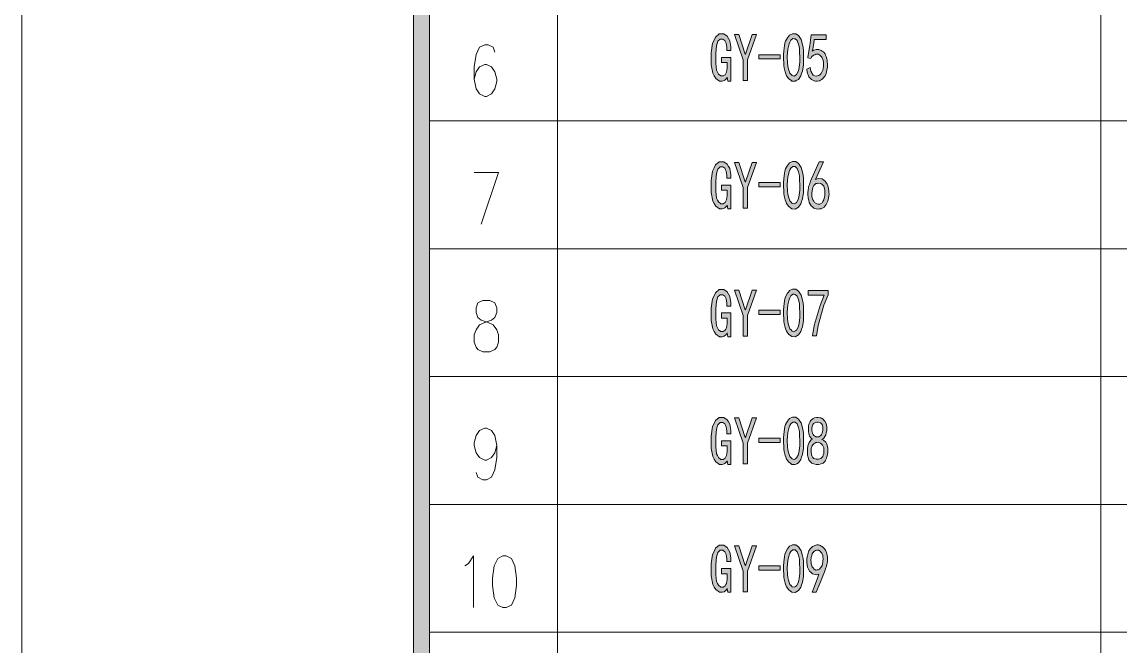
# Model space of a CAD drawing. Header units: millimetres. Extents: x 0 to 207, y 0 to 293.
# Drawn here: x 0 to 67.7, y 148.2 to 186.7 of the extents above; entities that cross this region are included whole.
import ezdxf

# ---------------------------------------------------------------- set-up
doc = ezdxf.new("R2010")
doc.units = ezdxf.units.MM

msp = doc.modelspace()

# ---------------------------------------------------------------- hatches: boundary and pattern name
h = msp.add_hatch(color=0)
h.dxf.hatch_style = 2
h.paths.add_polyline_path([(24.140583, 288.208861), (25.124833, 287.224611), (25.124833, 5.418667), (24.140583, 4.434417)])
h = msp.add_hatch(color=0)
h.dxf.hatch_style = 2
h.paths.add_polyline_path([(43.702111, 183.024639), (43.504556, 183.024639), (43.469278, 183.257472), (43.448111, 183.204556), (43.374028, 183.123417), (43.324639, 183.088139), (43.27525, 183.056389), (43.169417, 183.024639), (43.109444, 183.024639), (42.9895, 183.024639), (42.770778, 183.186917), (42.675528, 183.345667), (42.57675, 183.507944), (42.4815, 184.026528), (42.4815, 184.386361), (42.4815, 184.774417), (42.569694, 185.3565), (42.657889, 185.547), (42.742556, 185.7375), (42.982444, 185.928), (43.134139, 185.928), (43.268194, 185.928), (43.476333, 185.786889), (43.550417, 185.645778), (43.628028, 185.504667), (43.702111, 185.141306), (43.702111, 184.915528), (43.448111, 184.915528), (43.448111, 185.091917), (43.405778, 185.352972), (43.366972, 185.437639), (43.324639, 185.525833), (43.208222, 185.614028), (43.134139, 185.614028), (43.038889, 185.614028), (42.901306, 185.476444), (42.855444, 185.338861), (42.806056, 185.201278), (42.760194, 184.742667), (42.760194, 184.418111), (42.760194, 184.111194), (42.820167, 183.687861), (42.876611, 183.571444), (42.936583, 183.455028), (43.070639, 183.338611), (43.144722, 183.338611), (43.218806, 183.338611), (43.33875, 183.416222), (43.384611, 183.497361), (43.426944, 183.574972), (43.469278, 183.821917), (43.469278, 183.987722), (43.469278, 184.167639), (43.109444, 184.167639), (43.109444, 184.485139), (43.702111, 184.485139)])
h = msp.add_hatch(color=0)
h.dxf.hatch_style = 2
h.paths.add_polyline_path([(45.271972, 185.89625), (44.725167, 184.333444), (44.725167, 183.056389), (44.457056, 183.056389), (44.457056, 184.333444), (43.91025, 185.89625), (44.178361, 185.89625), (44.587583, 184.682694), (44.598167, 184.682694), (45.003861, 185.89625)])
h = msp.add_hatch(color=0)
h.paths.add_polyline_path([(46.944139, 184.658), (46.951194, 184.88025), (46.993528, 185.225972), (47.032333, 185.3565), (47.071139, 185.4835), (47.176972, 185.695167), (47.247528, 185.779833), (47.318083, 185.860972), (47.487417, 185.945639), (47.589722, 185.945639), (47.692028, 185.945639), (47.868417, 185.825694), (47.946028, 185.70575), (48.020111, 185.585806), (48.118889, 185.282417), (48.143583, 185.098972), (48.16475, 184.915528), (48.178861, 184.495722), (48.171806, 184.259361), (48.16475, 184.023), (48.104778, 183.638472), (48.055389, 183.486778), (48.006, 183.338611), (47.857833, 183.130472), (47.759056, 183.074028), (47.660278, 183.014056), (47.462722, 183.028167), (47.363944, 183.098722), (47.265167, 183.169278), (47.124056, 183.35625), (47.08525, 183.472667), (47.042917, 183.589083), (46.986472, 183.8325), (46.968833, 183.963028), (46.951194, 184.090028), (46.940611, 184.439278)])
h.paths.add_polyline_path([(47.191083, 184.756778), (47.173444, 184.531), (47.184028, 184.121778), (47.21225, 183.945389), (47.240472, 183.765472), (47.33925, 183.511472), (47.406278, 183.437389), (47.469778, 183.363306), (47.607361, 183.335083), (47.677917, 183.380944), (47.748472, 183.426806), (47.850778, 183.61025), (47.882528, 183.744306), (47.914278, 183.881889), (47.946028, 184.18175), (47.946028, 184.344028), (47.946028, 184.506306), (47.935444, 184.799111), (47.928389, 184.933167), (47.917806, 185.067222), (47.864889, 185.307111), (47.822556, 185.412944), (47.780222, 185.522306), (47.663806, 185.635194), (47.589722, 185.638722), (47.519167, 185.64225), (47.388639, 185.539944), (47.335722, 185.430583), (47.279278, 185.32475), (47.208722, 184.986083)])
h = msp.add_hatch(color=0)
h.dxf.hatch_style = 2
h.paths.add_polyline_path([(48.584556, 183.853667), (48.623361, 183.627889), (48.764472, 183.380944), (48.86325, 183.35625), (48.962028, 183.331556), (49.120778, 183.359778), (49.184278, 183.412694), (49.24425, 183.469139), (49.332444, 183.61025), (49.357139, 183.694917), (49.381833, 183.783111), (49.406528, 183.977139), (49.403, 184.0865), (49.399472, 184.192333), (49.360667, 184.375778), (49.321861, 184.449861), (49.283056, 184.527472), (49.187806, 184.62625), (49.131361, 184.650944), (49.071389, 184.675639), (48.940861, 184.675639), (48.870306, 184.650944), (48.796222, 184.62625), (48.676278, 184.509833), (48.630417, 184.418111), (48.432861, 184.449861), (48.443444, 184.502778), (48.556333, 185.215389), (48.655111, 185.878611), (49.572333, 185.878611), (49.572333, 185.57875), (48.827972, 185.57875), (48.79975, 185.3565), (48.739778, 185.000194), (48.711556, 184.866139), (48.79975, 184.926111), (48.962028, 184.979028), (49.036111, 184.9755), (49.113722, 184.968444), (49.258361, 184.919056), (49.328917, 184.873194), (49.399472, 184.827333), (49.49825, 184.703861), (49.53, 184.62625), (49.565278, 184.545111), (49.611139, 184.389889), (49.62525, 184.30875), (49.639361, 184.231139), (49.649944, 184.061806), (49.646417, 183.970083), (49.646417, 183.878361), (49.618194, 183.691389), (49.597028, 183.596139), (49.572333, 183.500889), (49.501778, 183.342139), (49.455917, 183.282167), (49.410056, 183.218667), (49.297167, 183.119889), (49.230139, 183.081083), (49.163111, 183.045806), (49.007889, 183.014056), (48.919694, 183.024639), (48.835028, 183.031694), (48.669222, 183.123417), (48.591611, 183.204556), (48.510472, 183.289222), (48.404639, 183.571444), (48.376417, 183.769)])
h = msp.add_hatch(color=0)
h.dxf.hatch_style = 2
h.paths.add_polyline_path([(46.736, 184.386361), (45.409556, 184.386361), (45.409556, 184.650944), (46.736, 184.650944)])
h = msp.add_hatch(color=0)
h.dxf.hatch_style = 2
h.paths.add_polyline_path([(43.702111, 175.140056), (43.504556, 175.140056), (43.469278, 175.372889), (43.448111, 175.3235), (43.374028, 175.238833), (43.324639, 175.207083), (43.27525, 175.175333), (43.169417, 175.140056), (43.109444, 175.140056), (42.9895, 175.140056), (42.770778, 175.302333), (42.675528, 175.464611), (42.57675, 175.626889), (42.4815, 176.145472), (42.4815, 176.501778), (42.4815, 176.893361), (42.569694, 177.471917), (42.657889, 177.665944), (42.742556, 177.856444), (42.982444, 178.046944), (43.134139, 178.046944), (43.268194, 178.046944), (43.476333, 177.905833), (43.550417, 177.764722), (43.628028, 177.623611), (43.702111, 177.256722), (43.702111, 177.034472), (43.448111, 177.034472), (43.448111, 177.207333), (43.405778, 177.468389), (43.366972, 177.556583), (43.324639, 177.644778), (43.208222, 177.729444), (43.134139, 177.729444), (43.038889, 177.729444), (42.901306, 177.595389), (42.855444, 177.457806), (42.806056, 177.320222), (42.760194, 176.858083), (42.760194, 176.537056), (42.760194, 176.226611), (42.820167, 175.803278), (42.876611, 175.686861), (42.936583, 175.573972), (43.070639, 175.457556), (43.144722, 175.457556), (43.218806, 175.457556), (43.33875, 175.535167), (43.384611, 175.612778), (43.426944, 175.693917), (43.469278, 175.937333), (43.469278, 176.103139), (43.469278, 176.286583), (43.109444, 176.286583), (43.109444, 176.600556), (43.702111, 176.600556)])
h = msp.add_hatch(color=0)
h.dxf.hatch_style = 2
h.paths.add_polyline_path([(45.271972, 178.011667), (44.725167, 176.452389), (44.725167, 175.175333), (44.457056, 175.175333), (44.457056, 176.452389), (43.91025, 178.011667), (44.178361, 178.011667), (44.587583, 176.801639), (44.598167, 176.801639), (45.003861, 178.011667)])
h = msp.add_hatch(color=0)
h.paths.add_polyline_path([(46.944139, 176.776944), (46.951194, 176.995667), (46.993528, 177.344917), (47.032333, 177.471917), (47.071139, 177.602444), (47.176972, 177.814111), (47.247528, 177.89525), (47.318083, 177.979917), (47.487417, 178.064583), (47.589722, 178.064583), (47.692028, 178.064583), (47.868417, 177.941111), (47.946028, 177.821167), (48.020111, 177.701222), (48.118889, 177.397833), (48.143583, 177.217917), (48.16475, 177.034472), (48.178861, 176.614667), (48.171806, 176.378306), (48.16475, 176.141944), (48.104778, 175.753889), (48.055389, 175.605722), (48.006, 175.457556), (47.857833, 175.249417), (47.759056, 175.189444), (47.660278, 175.133), (47.462722, 175.143583), (47.363944, 175.214139), (47.265167, 175.284694), (47.124056, 175.471667), (47.08525, 175.588083), (47.042917, 175.7045), (46.986472, 175.951444), (46.968833, 176.078444), (46.951194, 176.208972), (46.940611, 176.554694)])
h.paths.add_polyline_path([(47.191083, 176.875722), (47.173444, 176.646417), (47.184028, 176.240722), (47.21225, 176.060806), (47.240472, 175.884417), (47.33925, 175.630417), (47.406278, 175.556333), (47.469778, 175.48225), (47.607361, 175.4505), (47.677917, 175.496361), (47.748472, 175.542222), (47.850778, 175.725667), (47.882528, 175.86325), (47.914278, 176.000833), (47.946028, 176.297167), (47.946028, 176.459444), (47.946028, 176.621722), (47.935444, 176.918056), (47.928389, 177.048583), (47.917806, 177.182639), (47.864889, 177.422528), (47.822556, 177.531889), (47.780222, 177.64125), (47.663806, 177.750611), (47.589722, 177.754139), (47.519167, 177.761194), (47.388639, 177.655361), (47.335722, 177.549528), (47.279278, 177.440167), (47.208722, 177.105028)])
h = msp.add_hatch(color=0)
h.paths.add_polyline_path([(48.443444, 176.163111), (48.4505, 176.283056), (48.48225, 176.484139), (48.510472, 176.568806), (48.535167, 176.649944), (48.612778, 176.858083), (48.665694, 176.985083), (49.141944, 178.046944), (49.410056, 178.046944), (48.919694, 176.949806), (49.078444, 177.009778), (49.328917, 176.992139), (49.420639, 176.918056), (49.515889, 176.843972), (49.639361, 176.671111), (49.671111, 176.575861), (49.702861, 176.480611), (49.738139, 176.272472), (49.741667, 176.163111), (49.745194, 176.050222), (49.7205, 175.8315), (49.695806, 175.722139), (49.667583, 175.612778), (49.575861, 175.41875), (49.508833, 175.330556), (49.441806, 175.245889), (49.254833, 175.150639), (49.134889, 175.140056), (49.018472, 175.133), (48.813861, 175.192972), (48.729194, 175.263528), (48.644528, 175.334083), (48.528111, 175.535167), (48.496361, 175.662167), (48.464611, 175.792694), (48.439917, 176.043167)])
h.paths.add_polyline_path([(48.806806, 175.612778), (48.856194, 175.535167), (48.997306, 175.446972), (49.0855, 175.439917), (49.170167, 175.432861), (49.314806, 175.514), (49.374778, 175.605722), (49.431222, 175.697444), (49.491194, 175.962028), (49.491194, 176.138417), (49.491194, 176.311278), (49.417111, 176.551167), (49.346556, 176.618194), (49.272472, 176.685222), (49.110194, 176.734611), (49.018472, 176.716972), (48.930278, 176.702861), (48.79975, 176.575861), (48.757417, 176.470028), (48.718611, 176.360667), (48.683333, 176.131361), (48.690389, 176.011417), (48.693917, 175.891472), (48.753889, 175.693917)])
h = msp.add_hatch(color=0)
h.dxf.hatch_style = 2
h.paths.add_polyline_path([(46.736, 176.501778), (45.409556, 176.501778), (45.409556, 176.766361), (46.736, 176.766361)])
h = msp.add_hatch(color=0)
h.dxf.hatch_style = 2
h.paths.add_polyline_path([(43.702111, 167.259), (43.504556, 167.259), (43.469278, 167.491833), (43.448111, 167.442444), (43.374028, 167.357778), (43.324639, 167.326028), (43.27525, 167.29075), (43.169417, 167.259), (43.109444, 167.259), (42.9895, 167.259), (42.770778, 167.421278), (42.675528, 167.583556), (42.57675, 167.742306), (42.4815, 168.260889), (42.4815, 168.620722), (42.4815, 169.008778), (42.569694, 169.590861), (42.657889, 169.781361), (42.742556, 169.971861), (42.982444, 170.162361), (43.134139, 170.162361), (43.268194, 170.162361), (43.476333, 170.02125), (43.550417, 169.880139), (43.628028, 169.739028), (43.702111, 169.375667), (43.702111, 169.149889), (43.448111, 169.149889), (43.448111, 169.326278), (43.405778, 169.587333), (43.366972, 169.675528), (43.324639, 169.760194), (43.208222, 169.848389), (43.134139, 169.848389), (43.038889, 169.848389), (42.901306, 169.710806), (42.855444, 169.573222), (42.806056, 169.435639), (42.760194, 168.977028), (42.760194, 168.652472), (42.760194, 168.345556), (42.820167, 167.922222), (42.876611, 167.805806), (42.936583, 167.689389), (43.070639, 167.572972), (43.144722, 167.572972), (43.218806, 167.572972), (43.33875, 167.654111), (43.384611, 167.731722), (43.426944, 167.809333), (43.469278, 168.056278), (43.469278, 168.222083), (43.469278, 168.402), (43.109444, 168.402), (43.109444, 168.7195), (43.702111, 168.7195)])
h = msp.add_hatch(color=0)
h.dxf.hatch_style = 2
h.paths.add_polyline_path([(45.271972, 170.130611), (44.725167, 168.571333), (44.725167, 167.29075), (44.457056, 167.29075), (44.457056, 168.571333), (43.91025, 170.130611), (44.178361, 170.130611), (44.587583, 168.917056), (44.598167, 168.917056), (45.003861, 170.130611)])
h = msp.add_hatch(color=0)
h.paths.add_polyline_path([(46.944139, 168.892361), (46.951194, 169.114611), (46.993528, 169.463861), (47.032333, 169.590861), (47.071139, 169.721389), (47.176972, 169.933056), (47.247528, 170.014194), (47.318083, 170.098861), (47.487417, 170.18), (47.589722, 170.18), (47.692028, 170.18), (47.868417, 170.060056), (47.946028, 169.940111), (48.020111, 169.820167), (48.118889, 169.516778), (48.143583, 169.333333), (48.16475, 169.149889), (48.178861, 168.730083), (48.171806, 168.493722), (48.16475, 168.257361), (48.104778, 167.872833), (48.055389, 167.724667), (48.006, 167.572972), (47.857833, 167.364833), (47.759056, 167.308389), (47.660278, 167.248417), (47.462722, 167.262528), (47.363944, 167.333083), (47.265167, 167.403639), (47.124056, 167.590611), (47.08525, 167.707028), (47.042917, 167.823444), (46.986472, 168.066861), (46.968833, 168.197389), (46.951194, 168.324389), (46.940611, 168.673639)])
h.paths.add_polyline_path([(47.191083, 168.994667), (47.173444, 168.765361), (47.184028, 168.359667), (47.21225, 168.17975), (47.240472, 167.999833), (47.33925, 167.749361), (47.406278, 167.67175), (47.469778, 167.597667), (47.607361, 167.569444), (47.677917, 167.615306), (47.748472, 167.661167), (47.850778, 167.844611), (47.882528, 167.978667), (47.914278, 168.11625), (47.946028, 168.416111), (47.946028, 168.578389), (47.946028, 168.740667), (47.935444, 169.033472), (47.928389, 169.167528), (47.917806, 169.301583), (47.864889, 169.541472), (47.822556, 169.647306), (47.780222, 169.756667), (47.663806, 169.869556), (47.589722, 169.873083), (47.519167, 169.876611), (47.388639, 169.774306), (47.335722, 169.664944), (47.279278, 169.559111), (47.208722, 169.220444)])
h = msp.add_hatch(color=0)
h.dxf.hatch_style = 2
h.paths.add_polyline_path([(48.722139, 167.308389), (48.827972, 167.939861), (49.194861, 169.192222), (49.455917, 169.816639), (48.457556, 169.816639), (48.457556, 170.112972), (49.699333, 170.112972), (49.699333, 169.83075), (49.427694, 169.199278), (49.067861, 167.939861), (48.979667, 167.308389)])
h = msp.add_hatch(color=0)
h.dxf.hatch_style = 2
h.paths.add_polyline_path([(46.736, 168.620722), (45.409556, 168.620722), (45.409556, 168.885306), (46.736, 168.885306)])
h = msp.add_hatch(color=0)
h.dxf.hatch_style = 2
h.paths.add_polyline_path([(43.702111, 159.374417), (43.504556, 159.374417), (43.469278, 159.60725), (43.448111, 159.557861), (43.374028, 159.476722), (43.324639, 159.441444), (43.27525, 159.409694), (43.169417, 159.374417), (43.109444, 159.374417), (42.9895, 159.374417), (42.770778, 159.536694), (42.675528, 159.698972), (42.57675, 159.86125), (42.4815, 160.379833), (42.4815, 160.736139), (42.4815, 161.127722), (42.569694, 161.709806), (42.657889, 161.900306), (42.742556, 162.090806), (42.982444, 162.281306), (43.134139, 162.281306), (43.268194, 162.281306), (43.476333, 162.140194), (43.550417, 161.999083), (43.628028, 161.857972), (43.702111, 161.491083), (43.702111, 161.268833), (43.448111, 161.268833), (43.448111, 161.441694), (43.405778, 161.70275), (43.366972, 161.790944), (43.324639, 161.879139), (43.208222, 161.967333), (43.134139, 161.967333), (43.038889, 161.967333), (42.901306, 161.82975), (42.855444, 161.692167), (42.806056, 161.554583), (42.760194, 161.092444), (42.760194, 160.771417), (42.760194, 160.4645), (42.820167, 160.041167), (42.876611, 159.92475), (42.936583, 159.808333), (43.070639, 159.691917), (43.144722, 159.691917), (43.218806, 159.691917), (43.33875, 159.769528), (43.384611, 159.847139), (43.426944, 159.928278), (43.469278, 160.171694), (43.469278, 160.3375), (43.469278, 160.520944), (43.109444, 160.520944), (43.109444, 160.834917), (43.702111, 160.834917)])
h = msp.add_hatch(color=0)
h.dxf.hatch_style = 2
h.paths.add_polyline_path([(45.271972, 162.249556), (44.725167, 160.68675), (44.725167, 159.409694), (44.457056, 159.409694), (44.457056, 160.68675), (43.91025, 162.249556), (44.178361, 162.249556), (44.587583, 161.036), (44.598167, 161.036), (45.003861, 162.249556)])
h = msp.add_hatch(color=0)
h.paths.add_polyline_path([(46.944139, 161.011306), (46.951194, 161.230028), (46.993528, 161.579278), (47.032333, 161.709806), (47.071139, 161.836806), (47.176972, 162.048472), (47.247528, 162.133139), (47.318083, 162.214278), (47.487417, 162.298944), (47.589722, 162.298944), (47.692028, 162.298944), (47.868417, 162.179), (47.946028, 162.055528), (48.020111, 161.935583), (48.118889, 161.632194), (48.143583, 161.452278), (48.16475, 161.268833), (48.178861, 160.849028), (48.171806, 160.612667), (48.16475, 160.376306), (48.104778, 159.98825), (48.055389, 159.840083), (48.006, 159.691917), (47.857833, 159.483778), (47.759056, 159.423806), (47.660278, 159.367361), (47.462722, 159.377944), (47.363944, 159.4485), (47.265167, 159.519056), (47.124056, 159.706028), (47.08525, 159.822444), (47.042917, 159.938861), (46.986472, 160.185806), (46.968833, 160.312806), (46.951194, 160.443333), (46.940611, 160.792583)])
h.paths.add_polyline_path([(47.191083, 161.110083), (47.173444, 160.880778), (47.184028, 160.475083), (47.21225, 160.298694), (47.240472, 160.118778), (47.33925, 159.864778), (47.406278, 159.790694), (47.469778, 159.716611), (47.607361, 159.688389), (47.677917, 159.730722), (47.748472, 159.776583), (47.850778, 159.960028), (47.882528, 160.097611), (47.914278, 160.235194), (47.946028, 160.535056), (47.946028, 160.693806), (47.946028, 160.856083), (47.935444, 161.152417), (47.928389, 161.286472), (47.917806, 161.417), (47.864889, 161.656889), (47.822556, 161.76625), (47.780222, 161.875611), (47.663806, 161.984972), (47.589722, 161.992028), (47.519167, 161.995556), (47.388639, 161.889722), (47.335722, 161.783889), (47.279278, 161.674528), (47.208722, 161.339389)])
h = msp.add_hatch(color=0)
h.paths.add_polyline_path([(48.411694, 160.238722), (48.411694, 160.3375), (48.443444, 160.535056), (48.478722, 160.630306), (48.514, 160.725556), (48.630417, 160.87725), (48.711556, 160.937222), (48.641, 160.993667), (48.549278, 161.124194), (48.524583, 161.19475), (48.503417, 161.265306), (48.475194, 161.427583), (48.475194, 161.515778), (48.471667, 161.6075), (48.489306, 161.76625), (48.510472, 161.833278), (48.528111, 161.900306), (48.591611, 162.023778), (48.630417, 162.080222), (48.67275, 162.140194), (48.760944, 162.217806), (48.810333, 162.238972), (48.859722, 162.260139), (48.969083, 162.281306), (49.025528, 162.281306), (49.0855, 162.281306), (49.187806, 162.263667), (49.233667, 162.249556), (49.283056, 162.231917), (49.381833, 162.161361), (49.431222, 162.108444), (49.484139, 162.052), (49.56175, 161.900306), (49.582917, 161.798), (49.607611, 161.699222), (49.604083, 161.466389), (49.579389, 161.335861), (49.551167, 161.201806), (49.417111, 160.993667), (49.304222, 160.919583), (49.403, 160.87725), (49.544111, 160.75025), (49.582917, 160.662056), (49.62525, 160.573861), (49.664056, 160.362194), (49.664056, 160.238722), (49.664056, 160.11525), (49.639361, 159.914167), (49.614667, 159.840083), (49.586444, 159.766), (49.53, 159.642528), (49.49825, 159.589611), (49.4665, 159.540222), (49.378306, 159.462611), (49.321861, 159.434389), (49.265417, 159.406167), (49.127833, 159.374417), (49.043167, 159.374417), (48.9585, 159.374417), (48.813861, 159.406167), (48.753889, 159.434389), (48.690389, 159.462611), (48.591611, 159.550806), (48.549278, 159.60725), (48.510472, 159.667222), (48.454028, 159.801278), (48.439917, 159.882417), (48.425806, 159.960028), (48.411694, 160.139944)])
h.paths.add_polyline_path([(48.648056, 160.256361), (48.644528, 160.157583), (48.669222, 159.981194), (48.693917, 159.907111), (48.722139, 159.833028), (48.817389, 159.737778), (48.887944, 159.716611), (48.954972, 159.695444), (49.103139, 159.698972), (49.177222, 159.723667), (49.251306, 159.748361), (49.357139, 159.864778), (49.385361, 159.9565), (49.417111, 160.048222), (49.43475, 160.231667), (49.427694, 160.323389), (49.417111, 160.411583), (49.346556, 160.566806), (49.283056, 160.630306), (49.216028, 160.690278), (49.078444, 160.746722), (49.004361, 160.736139), (48.92675, 160.729083), (48.803278, 160.655), (48.753889, 160.587972), (48.7045, 160.520944), (48.651583, 160.355139)])
h.paths.add_polyline_path([(48.690389, 161.551056), (48.690389, 161.466389), (48.729194, 161.311167), (48.771528, 161.233556), (48.810333, 161.159472), (48.937333, 161.085389), (49.025528, 161.085389), (49.113722, 161.085389), (49.24425, 161.159472), (49.286583, 161.233556), (49.332444, 161.311167), (49.37125, 161.487556), (49.367722, 161.593389), (49.367722, 161.695694), (49.314806, 161.850917), (49.265417, 161.900306), (49.216028, 161.949694), (49.081972, 161.992028), (48.997306, 161.981444), (48.912639, 161.974389), (48.792694, 161.903833), (48.757417, 161.840333), (48.722139, 161.780361), (48.690389, 161.632194)])
h = msp.add_hatch(color=0)
h.dxf.hatch_style = 2
h.paths.add_polyline_path([(46.736, 160.736139), (45.409556, 160.736139), (45.409556, 161.00425), (46.736, 161.00425)])
h = msp.add_hatch(color=0)
h.dxf.hatch_style = 2
h.paths.add_polyline_path([(43.702111, 151.493361), (43.504556, 151.493361), (43.469278, 151.726194), (43.448111, 151.676806), (43.374028, 151.592139), (43.324639, 151.560389), (43.27525, 151.525111), (43.169417, 151.493361), (43.109444, 151.493361), (42.9895, 151.493361), (42.770778, 151.655639), (42.675528, 151.817917), (42.57675, 151.980194), (42.4815, 152.498778), (42.4815, 152.855083), (42.4815, 153.243139), (42.569694, 153.825222), (42.657889, 154.015722), (42.742556, 154.206222), (42.982444, 154.40025), (43.134139, 154.40025), (43.268194, 154.40025), (43.476333, 154.259139), (43.550417, 154.118028), (43.628028, 153.973389), (43.702111, 153.610028), (43.702111, 153.38425), (43.448111, 153.38425), (43.448111, 153.560639), (43.405778, 153.821694), (43.366972, 153.909889), (43.324639, 153.994556), (43.208222, 154.08275), (43.134139, 154.08275), (43.038889, 154.08275), (42.901306, 153.945167), (42.855444, 153.807583), (42.806056, 153.673528), (42.760194, 153.211389), (42.760194, 152.886833), (42.760194, 152.579917), (42.820167, 152.156583), (42.876611, 152.040167), (42.936583, 151.92375), (43.070639, 151.807333), (43.144722, 151.807333), (43.218806, 151.807333), (43.33875, 151.888472), (43.384611, 151.966083), (43.426944, 152.043694), (43.469278, 152.290639), (43.469278, 152.456444), (43.469278, 152.639889), (43.109444, 152.639889), (43.109444, 152.953861), (43.702111, 152.953861)])
h = msp.add_hatch(color=0)
h.dxf.hatch_style = 2
h.paths.add_polyline_path([(45.271972, 154.364972), (44.725167, 152.805694), (44.725167, 151.525111), (44.457056, 151.525111), (44.457056, 152.805694), (43.91025, 154.364972), (44.178361, 154.364972), (44.587583, 153.154944), (44.598167, 153.154944), (45.003861, 154.364972)])
h = msp.add_hatch(color=0)
h.paths.add_polyline_path([(46.944139, 153.126722), (46.951194, 153.348972), (46.993528, 153.698222), (47.032333, 153.825222), (47.071139, 153.95575), (47.176972, 154.167417), (47.247528, 154.248556), (47.318083, 154.333222), (47.487417, 154.414361), (47.589722, 154.414361), (47.692028, 154.414361), (47.868417, 154.294417), (47.946028, 154.174472), (48.020111, 154.054528), (48.118889, 153.751139), (48.143583, 153.567694), (48.16475, 153.38425), (48.178861, 152.967972), (48.171806, 152.728083), (48.16475, 152.491722), (48.104778, 152.107194), (48.055389, 151.959028), (48.006, 151.807333), (47.857833, 151.599194), (47.759056, 151.54275), (47.660278, 151.482778), (47.462722, 151.496889), (47.363944, 151.567444), (47.265167, 151.638), (47.124056, 151.824972), (47.08525, 151.941389), (47.042917, 152.057806), (46.986472, 152.301222), (46.968833, 152.43175), (46.951194, 152.55875), (46.940611, 152.908)])
h.paths.add_polyline_path([(47.191083, 153.229028), (47.173444, 152.999722), (47.184028, 152.594028), (47.21225, 152.414111), (47.240472, 152.234194), (47.33925, 151.983722), (47.406278, 151.909639), (47.469778, 151.832028), (47.607361, 151.803806), (47.677917, 151.849667), (47.748472, 151.895528), (47.850778, 152.078972), (47.882528, 152.216556), (47.914278, 152.350611), (47.946028, 152.650472), (47.946028, 152.81275), (47.946028, 152.975028), (47.935444, 153.267833), (47.928389, 153.401889), (47.917806, 153.535944), (47.864889, 153.775833), (47.822556, 153.885194), (47.780222, 153.991028), (47.663806, 154.103917), (47.589722, 154.107444), (47.519167, 154.110972), (47.388639, 154.008667), (47.335722, 153.899306), (47.279278, 153.793472), (47.208722, 153.454806)])
h = msp.add_hatch(color=0)
h.paths.add_polyline_path([(48.700972, 151.493361), (48.827972, 151.800278), (49.036111, 152.357667), (49.11725, 152.604611), (48.972611, 152.572861), (48.732722, 152.625778), (48.637472, 152.713972), (48.542222, 152.802167), (48.425806, 153.038528), (48.404639, 153.186694), (48.383472, 153.334861), (48.387, 153.6065), (48.411694, 153.726444), (48.432861, 153.846389), (48.506944, 154.047472), (48.556333, 154.125083), (48.605722, 154.202694), (48.722139, 154.315583), (48.792694, 154.347333), (48.86325, 154.382611), (48.986722, 154.414361), (49.043167, 154.414361), (49.099611, 154.414361), (49.2125, 154.382611), (49.268944, 154.347333), (49.328917, 154.315583), (49.431222, 154.216806), (49.480611, 154.149778), (49.526472, 154.08275), (49.589972, 153.945167), (49.607611, 153.874611), (49.62525, 153.804056), (49.642889, 153.620611), (49.642889, 153.51125), (49.642889, 153.398361), (49.582917, 153.112611), (49.526472, 152.936222), (49.4665, 152.763361), (49.184278, 152.040167), (48.954972, 151.493361)])
h.paths.add_polyline_path([(48.637472, 153.3525), (48.644528, 153.243139), (48.708028, 153.06675), (48.764472, 152.996194), (48.820917, 152.925639), (48.937333, 152.862139), (49.004361, 152.872722), (49.067861, 152.879778), (49.166639, 152.929167), (49.205444, 152.9715), (49.24425, 153.013833), (49.314806, 153.154944), (49.350083, 153.253722), (49.374778, 153.377194), (49.385361, 153.588861), (49.374778, 153.677056), (49.364194, 153.761722), (49.300694, 153.909889), (49.251306, 153.966333), (49.201917, 154.026306), (49.096083, 154.08275), (49.036111, 154.08275), (49.004361, 154.089806), (48.912639, 154.065111), (48.856194, 154.033361), (48.803278, 154.001611), (48.715083, 153.867556), (48.683333, 153.768778), (48.651583, 153.666472), (48.626889, 153.461861)])
h = msp.add_hatch(color=0)
h.dxf.hatch_style = 2
h.paths.add_polyline_path([(46.736, 152.855083), (45.409556, 152.855083), (45.409556, 153.119667), (46.736, 153.119667)])

# ---------------------------------------------------------------- linework, layer by layer
at = {"color": 0, "lineweight": 0}
for points in [[(0, 0), (206.918278, 0), (206.918278, 292.643278), (0, 292.643278)], [(24.140583, 288.208861), (25.124833, 287.224611), (25.124833, 5.418667), (24.140583, 4.434417)], [(43.702111, 183.024639), (43.504556, 183.024639), (43.469278, 183.257472), (43.448111, 183.204556), (43.374028, 183.123417), (43.324639, 183.088139), (43.27525, 183.056389), (43.169417, 183.024639), (43.109444, 183.024639), (42.9895, 183.024639), (42.770778, 183.186917), (42.675528, 183.345667), (42.57675, 183.507944), (42.4815, 184.026528), (42.4815, 184.386361), (42.4815, 184.774417), (42.569694, 185.3565), (42.657889, 185.547), (42.742556, 185.7375), (42.982444, 185.928), (43.134139, 185.928), (43.268194, 185.928), (43.476333, 185.786889), (43.550417, 185.645778), (43.628028, 185.504667), (43.702111, 185.141306), (43.702111, 184.915528), (43.448111, 184.915528), (43.448111, 185.091917), (43.405778, 185.352972), (43.366972, 185.437639), (43.324639, 185.525833), (43.208222, 185.614028), (43.134139, 185.614028), (43.038889, 185.614028), (42.901306, 185.476444), (42.855444, 185.338861), (42.806056, 185.201278), (42.760194, 184.742667), (42.760194, 184.418111), (42.760194, 184.111194), (42.820167, 183.687861), (42.876611, 183.571444), (42.936583, 183.455028), (43.070639, 183.338611), (43.144722, 183.338611), (43.218806, 183.338611), (43.33875, 183.416222), (43.384611, 183.497361), (43.426944, 183.574972), (43.469278, 183.821917), (43.469278, 183.987722), (43.469278, 184.167639), (43.109444, 184.167639), (43.109444, 184.485139), (43.702111, 184.485139)], [(45.271972, 185.89625), (44.725167, 184.333444), (44.725167, 183.056389), (44.457056, 183.056389), (44.457056, 184.333444), (43.91025, 185.89625), (44.178361, 185.89625), (44.587583, 184.682694), (44.598167, 184.682694), (45.003861, 185.89625)], [(46.944139, 184.658), (46.951194, 184.88025), (46.993528, 185.225972), (47.032333, 185.3565), (47.071139, 185.4835), (47.176972, 185.695167), (47.247528, 185.779833), (47.318083, 185.860972), (47.487417, 185.945639), (47.589722, 185.945639), (47.692028, 185.945639), (47.868417, 185.825694), (47.946028, 185.70575), (48.020111, 185.585806), (48.118889, 185.282417), (48.143583, 185.098972), (48.16475, 184.915528), (48.178861, 184.495722), (48.171806, 184.259361), (48.16475, 184.023), (48.104778, 183.638472), (48.055389, 183.486778), (48.006, 183.338611), (47.857833, 183.130472), (47.759056, 183.074028), (47.660278, 183.014056), (47.462722, 183.028167), (47.363944, 183.098722), (47.265167, 183.169278), (47.124056, 183.35625), (47.08525, 183.472667), (47.042917, 183.589083), (46.986472, 183.8325), (46.968833, 183.963028), (46.951194, 184.090028), (46.940611, 184.439278)], [(47.191083, 184.756778), (47.173444, 184.531), (47.184028, 184.121778), (47.21225, 183.945389), (47.240472, 183.765472), (47.33925, 183.511472), (47.406278, 183.437389), (47.469778, 183.363306), (47.607361, 183.335083), (47.677917, 183.380944), (47.748472, 183.426806), (47.850778, 183.61025), (47.882528, 183.744306), (47.914278, 183.881889), (47.946028, 184.18175), (47.946028, 184.344028), (47.946028, 184.506306), (47.935444, 184.799111), (47.928389, 184.933167), (47.917806, 185.067222), (47.864889, 185.307111), (47.822556, 185.412944), (47.780222, 185.522306), (47.663806, 185.635194), (47.589722, 185.638722), (47.519167, 185.64225), (47.388639, 185.539944), (47.335722, 185.430583), (47.279278, 185.32475), (47.208722, 184.986083)], [(48.584556, 183.853667), (48.623361, 183.627889), (48.764472, 183.380944), (48.86325, 183.35625), (48.962028, 183.331556), (49.120778, 183.359778), (49.184278, 183.412694), (49.24425, 183.469139), (49.332444, 183.61025), (49.357139, 183.694917), (49.381833, 183.783111), (49.406528, 183.977139), (49.403, 184.0865), (49.399472, 184.192333), (49.360667, 184.375778), (49.321861, 184.449861), (49.283056, 184.527472), (49.187806, 184.62625), (49.131361, 184.650944), (49.071389, 184.675639), (48.940861, 184.675639), (48.870306, 184.650944), (48.796222, 184.62625), (48.676278, 184.509833), (48.630417, 184.418111), (48.432861, 184.449861), (48.443444, 184.502778), (48.556333, 185.215389), (48.655111, 185.878611), (49.572333, 185.878611), (49.572333, 185.57875), (48.827972, 185.57875), (48.79975, 185.3565), (48.739778, 185.000194), (48.711556, 184.866139), (48.79975, 184.926111), (48.962028, 184.979028), (49.036111, 184.9755), (49.113722, 184.968444), (49.258361, 184.919056), (49.328917, 184.873194), (49.399472, 184.827333), (49.49825, 184.703861), (49.53, 184.62625), (49.565278, 184.545111), (49.611139, 184.389889), (49.62525, 184.30875), (49.639361, 184.231139), (49.649944, 184.061806), (49.646417, 183.970083), (49.646417, 183.878361), (49.618194, 183.691389), (49.597028, 183.596139), (49.572333, 183.500889), (49.501778, 183.342139), (49.455917, 183.282167), (49.410056, 183.218667), (49.297167, 183.119889), (49.230139, 183.081083), (49.163111, 183.045806), (49.007889, 183.014056), (48.919694, 183.024639), (48.835028, 183.031694), (48.669222, 183.123417), (48.591611, 183.204556), (48.510472, 183.289222), (48.404639, 183.571444), (48.376417, 183.769)], [(46.736, 184.386361), (45.409556, 184.386361), (45.409556, 184.650944), (46.736, 184.650944)], [(43.702111, 175.140056), (43.504556, 175.140056), (43.469278, 175.372889), (43.448111, 175.3235), (43.374028, 175.238833), (43.324639, 175.207083), (43.27525, 175.175333), (43.169417, 175.140056), (43.109444, 175.140056), (42.9895, 175.140056), (42.770778, 175.302333), (42.675528, 175.464611), (42.57675, 175.626889), (42.4815, 176.145472), (42.4815, 176.501778), (42.4815, 176.893361), (42.569694, 177.471917), (42.657889, 177.665944), (42.742556, 177.856444), (42.982444, 178.046944), (43.134139, 178.046944), (43.268194, 178.046944), (43.476333, 177.905833), (43.550417, 177.764722), (43.628028, 177.623611), (43.702111, 177.256722), (43.702111, 177.034472), (43.448111, 177.034472), (43.448111, 177.207333), (43.405778, 177.468389), (43.366972, 177.556583), (43.324639, 177.644778), (43.208222, 177.729444), (43.134139, 177.729444), (43.038889, 177.729444), (42.901306, 177.595389), (42.855444, 177.457806), (42.806056, 177.320222), (42.760194, 176.858083), (42.760194, 176.537056), (42.760194, 176.226611), (42.820167, 175.803278), (42.876611, 175.686861), (42.936583, 175.573972), (43.070639, 175.457556), (43.144722, 175.457556), (43.218806, 175.457556), (43.33875, 175.535167), (43.384611, 175.612778), (43.426944, 175.693917), (43.469278, 175.937333), (43.469278, 176.103139), (43.469278, 176.286583), (43.109444, 176.286583), (43.109444, 176.600556), (43.702111, 176.600556)], [(45.271972, 178.011667), (44.725167, 176.452389), (44.725167, 175.175333), (44.457056, 175.175333), (44.457056, 176.452389), (43.91025, 178.011667), (44.178361, 178.011667), (44.587583, 176.801639), (44.598167, 176.801639), (45.003861, 178.011667)], [(46.944139, 176.776944), (46.951194, 176.995667), (46.993528, 177.344917), (47.032333, 177.471917), (47.071139, 177.602444), (47.176972, 177.814111), (47.247528, 177.89525), (47.318083, 177.979917), (47.487417, 178.064583), (47.589722, 178.064583), (47.692028, 178.064583), (47.868417, 177.941111), (47.946028, 177.821167), (48.020111, 177.701222), (48.118889, 177.397833), (48.143583, 177.217917), (48.16475, 177.034472), (48.178861, 176.614667), (48.171806, 176.378306), (48.16475, 176.141944), (48.104778, 175.753889), (48.055389, 175.605722), (48.006, 175.457556), (47.857833, 175.249417), (47.759056, 175.189444), (47.660278, 175.133), (47.462722, 175.143583), (47.363944, 175.214139), (47.265167, 175.284694), (47.124056, 175.471667), (47.08525, 175.588083), (47.042917, 175.7045), (46.986472, 175.951444), (46.968833, 176.078444), (46.951194, 176.208972), (46.940611, 176.554694)], [(48.443444, 176.163111), (48.4505, 176.283056), (48.48225, 176.484139), (48.510472, 176.568806), (48.535167, 176.649944), (48.612778, 176.858083), (48.665694, 176.985083), (49.141944, 178.046944), (49.410056, 178.046944), (48.919694, 176.949806), (49.078444, 177.009778), (49.328917, 176.992139), (49.420639, 176.918056), (49.515889, 176.843972), (49.639361, 176.671111), (49.671111, 176.575861), (49.702861, 176.480611), (49.738139, 176.272472), (49.741667, 176.163111), (49.745194, 176.050222), (49.7205, 175.8315), (49.695806, 175.722139), (49.667583, 175.612778), (49.575861, 175.41875), (49.508833, 175.330556), (49.441806, 175.245889), (49.254833, 175.150639), (49.134889, 175.140056), (49.018472, 175.133), (48.813861, 175.192972), (48.729194, 175.263528), (48.644528, 175.334083), (48.528111, 175.535167), (48.496361, 175.662167), (48.464611, 175.792694), (48.439917, 176.043167)], [(47.191083, 176.875722), (47.173444, 176.646417), (47.184028, 176.240722), (47.21225, 176.060806), (47.240472, 175.884417), (47.33925, 175.630417), (47.406278, 175.556333), (47.469778, 175.48225), (47.607361, 175.4505), (47.677917, 175.496361), (47.748472, 175.542222), (47.850778, 175.725667), (47.882528, 175.86325), (47.914278, 176.000833), (47.946028, 176.297167), (47.946028, 176.459444), (47.946028, 176.621722), (47.935444, 176.918056), (47.928389, 177.048583), (47.917806, 177.182639), (47.864889, 177.422528), (47.822556, 177.531889), (47.780222, 177.64125), (47.663806, 177.750611), (47.589722, 177.754139), (47.519167, 177.761194), (47.388639, 177.655361), (47.335722, 177.549528), (47.279278, 177.440167), (47.208722, 177.105028)], [(46.736, 176.501778), (45.409556, 176.501778), (45.409556, 176.766361), (46.736, 176.766361)], [(48.806806, 175.612778), (48.856194, 175.535167), (48.997306, 175.446972), (49.0855, 175.439917), (49.170167, 175.432861), (49.314806, 175.514), (49.374778, 175.605722), (49.431222, 175.697444), (49.491194, 175.962028), (49.491194, 176.138417), (49.491194, 176.311278), (49.417111, 176.551167), (49.346556, 176.618194), (49.272472, 176.685222), (49.110194, 176.734611), (49.018472, 176.716972), (48.930278, 176.702861), (48.79975, 176.575861), (48.757417, 176.470028), (48.718611, 176.360667), (48.683333, 176.131361), (48.690389, 176.011417), (48.693917, 175.891472), (48.753889, 175.693917)], [(43.702111, 167.259), (43.504556, 167.259), (43.469278, 167.491833), (43.448111, 167.442444), (43.374028, 167.357778), (43.324639, 167.326028), (43.27525, 167.29075), (43.169417, 167.259), (43.109444, 167.259), (42.9895, 167.259), (42.770778, 167.421278), (42.675528, 167.583556), (42.57675, 167.742306), (42.4815, 168.260889), (42.4815, 168.620722), (42.4815, 169.008778), (42.569694, 169.590861), (42.657889, 169.781361), (42.742556, 169.971861), (42.982444, 170.162361), (43.134139, 170.162361), (43.268194, 170.162361), (43.476333, 170.02125), (43.550417, 169.880139), (43.628028, 169.739028), (43.702111, 169.375667), (43.702111, 169.149889), (43.448111, 169.149889), (43.448111, 169.326278), (43.405778, 169.587333), (43.366972, 169.675528), (43.324639, 169.760194), (43.208222, 169.848389), (43.134139, 169.848389), (43.038889, 169.848389), (42.901306, 169.710806), (42.855444, 169.573222), (42.806056, 169.435639), (42.760194, 168.977028), (42.760194, 168.652472), (42.760194, 168.345556), (42.820167, 167.922222), (42.876611, 167.805806), (42.936583, 167.689389), (43.070639, 167.572972), (43.144722, 167.572972), (43.218806, 167.572972), (43.33875, 167.654111), (43.384611, 167.731722), (43.426944, 167.809333), (43.469278, 168.056278), (43.469278, 168.222083), (43.469278, 168.402), (43.109444, 168.402), (43.109444, 168.7195), (43.702111, 168.7195)], [(45.271972, 170.130611), (44.725167, 168.571333), (44.725167, 167.29075), (44.457056, 167.29075), (44.457056, 168.571333), (43.91025, 170.130611), (44.178361, 170.130611), (44.587583, 168.917056), (44.598167, 168.917056), (45.003861, 170.130611)], [(46.944139, 168.892361), (46.951194, 169.114611), (46.993528, 169.463861), (47.032333, 169.590861), (47.071139, 169.721389), (47.176972, 169.933056), (47.247528, 170.014194), (47.318083, 170.098861), (47.487417, 170.18), (47.589722, 170.18), (47.692028, 170.18), (47.868417, 170.060056), (47.946028, 169.940111), (48.020111, 169.820167), (48.118889, 169.516778), (48.143583, 169.333333), (48.16475, 169.149889), (48.178861, 168.730083), (48.171806, 168.493722), (48.16475, 168.257361), (48.104778, 167.872833), (48.055389, 167.724667), (48.006, 167.572972), (47.857833, 167.364833), (47.759056, 167.308389), (47.660278, 167.248417), (47.462722, 167.262528), (47.363944, 167.333083), (47.265167, 167.403639), (47.124056, 167.590611), (47.08525, 167.707028), (47.042917, 167.823444), (46.986472, 168.066861), (46.968833, 168.197389), (46.951194, 168.324389), (46.940611, 168.673639)], [(48.722139, 167.308389), (48.827972, 167.939861), (49.194861, 169.192222), (49.455917, 169.816639), (48.457556, 169.816639), (48.457556, 170.112972), (49.699333, 170.112972), (49.699333, 169.83075), (49.427694, 169.199278), (49.067861, 167.939861), (48.979667, 167.308389)], [(28.41625, 169.499139), (28.095222, 169.347444), (27.989389, 169.044056), (27.989389, 168.740667), (28.095222, 168.437278), (28.310417, 168.285583), (28.73375, 168.133889), (29.05125, 167.982194), (29.262917, 167.678806), (29.36875, 167.378944), (29.36875, 166.923861), (29.262917, 166.620472), (29.157083, 166.468778), (28.839583, 166.317083), (28.41625, 166.317083), (28.095222, 166.468778), (27.989389, 166.620472), (27.883556, 166.923861), (27.883556, 167.378944), (27.989389, 167.678806), (28.201056, 167.982194), (28.522083, 168.133889), (28.945417, 168.285583), (29.157083, 168.437278), (29.262917, 168.740667), (29.262917, 169.044056), (29.157083, 169.347444), (28.839583, 169.499139)], [(47.191083, 168.994667), (47.173444, 168.765361), (47.184028, 168.359667), (47.21225, 168.17975), (47.240472, 167.999833), (47.33925, 167.749361), (47.406278, 167.67175), (47.469778, 167.597667), (47.607361, 167.569444), (47.677917, 167.615306), (47.748472, 167.661167), (47.850778, 167.844611), (47.882528, 167.978667), (47.914278, 168.11625), (47.946028, 168.416111), (47.946028, 168.578389), (47.946028, 168.740667), (47.935444, 169.033472), (47.928389, 169.167528), (47.917806, 169.301583), (47.864889, 169.541472), (47.822556, 169.647306), (47.780222, 169.756667), (47.663806, 169.869556), (47.589722, 169.873083), (47.519167, 169.876611), (47.388639, 169.774306), (47.335722, 169.664944), (47.279278, 169.559111), (47.208722, 169.220444)], [(46.736, 168.620722), (45.409556, 168.620722), (45.409556, 168.885306), (46.736, 168.885306)], [(43.702111, 159.374417), (43.504556, 159.374417), (43.469278, 159.60725), (43.448111, 159.557861), (43.374028, 159.476722), (43.324639, 159.441444), (43.27525, 159.409694), (43.169417, 159.374417), (43.109444, 159.374417), (42.9895, 159.374417), (42.770778, 159.536694), (42.675528, 159.698972), (42.57675, 159.86125), (42.4815, 160.379833), (42.4815, 160.736139), (42.4815, 161.127722), (42.569694, 161.709806), (42.657889, 161.900306), (42.742556, 162.090806), (42.982444, 162.281306), (43.134139, 162.281306), (43.268194, 162.281306), (43.476333, 162.140194), (43.550417, 161.999083), (43.628028, 161.857972), (43.702111, 161.491083), (43.702111, 161.268833), (43.448111, 161.268833), (43.448111, 161.441694), (43.405778, 161.70275), (43.366972, 161.790944), (43.324639, 161.879139), (43.208222, 161.967333), (43.134139, 161.967333), (43.038889, 161.967333), (42.901306, 161.82975), (42.855444, 161.692167), (42.806056, 161.554583), (42.760194, 161.092444), (42.760194, 160.771417), (42.760194, 160.4645), (42.820167, 160.041167), (42.876611, 159.92475), (42.936583, 159.808333), (43.070639, 159.691917), (43.144722, 159.691917), (43.218806, 159.691917), (43.33875, 159.769528), (43.384611, 159.847139), (43.426944, 159.928278), (43.469278, 160.171694), (43.469278, 160.3375), (43.469278, 160.520944), (43.109444, 160.520944), (43.109444, 160.834917), (43.702111, 160.834917)], [(45.271972, 162.249556), (44.725167, 160.68675), (44.725167, 159.409694), (44.457056, 159.409694), (44.457056, 160.68675), (43.91025, 162.249556), (44.178361, 162.249556), (44.587583, 161.036), (44.598167, 161.036), (45.003861, 162.249556)], [(46.944139, 161.011306), (46.951194, 161.230028), (46.993528, 161.579278), (47.032333, 161.709806), (47.071139, 161.836806), (47.176972, 162.048472), (47.247528, 162.133139), (47.318083, 162.214278), (47.487417, 162.298944), (47.589722, 162.298944), (47.692028, 162.298944), (47.868417, 162.179), (47.946028, 162.055528), (48.020111, 161.935583), (48.118889, 161.632194), (48.143583, 161.452278), (48.16475, 161.268833), (48.178861, 160.849028), (48.171806, 160.612667), (48.16475, 160.376306), (48.104778, 159.98825), (48.055389, 159.840083), (48.006, 159.691917), (47.857833, 159.483778), (47.759056, 159.423806), (47.660278, 159.367361), (47.462722, 159.377944), (47.363944, 159.4485), (47.265167, 159.519056), (47.124056, 159.706028), (47.08525, 159.822444), (47.042917, 159.938861), (46.986472, 160.185806), (46.968833, 160.312806), (46.951194, 160.443333), (46.940611, 160.792583)], [(47.191083, 161.110083), (47.173444, 160.880778), (47.184028, 160.475083), (47.21225, 160.298694), (47.240472, 160.118778), (47.33925, 159.864778), (47.406278, 159.790694), (47.469778, 159.716611), (47.607361, 159.688389), (47.677917, 159.730722), (47.748472, 159.776583), (47.850778, 159.960028), (47.882528, 160.097611), (47.914278, 160.235194), (47.946028, 160.535056), (47.946028, 160.693806), (47.946028, 160.856083), (47.935444, 161.152417), (47.928389, 161.286472), (47.917806, 161.417), (47.864889, 161.656889), (47.822556, 161.76625), (47.780222, 161.875611), (47.663806, 161.984972), (47.589722, 161.992028), (47.519167, 161.995556), (47.388639, 161.889722), (47.335722, 161.783889), (47.279278, 161.674528), (47.208722, 161.339389)], [(48.411694, 160.238722), (48.411694, 160.3375), (48.443444, 160.535056), (48.478722, 160.630306), (48.514, 160.725556), (48.630417, 160.87725), (48.711556, 160.937222), (48.641, 160.993667), (48.549278, 161.124194), (48.524583, 161.19475), (48.503417, 161.265306), (48.475194, 161.427583), (48.475194, 161.515778), (48.471667, 161.6075), (48.489306, 161.76625), (48.510472, 161.833278), (48.528111, 161.900306), (48.591611, 162.023778), (48.630417, 162.080222), (48.67275, 162.140194), (48.760944, 162.217806), (48.810333, 162.238972), (48.859722, 162.260139), (48.969083, 162.281306), (49.025528, 162.281306), (49.0855, 162.281306), (49.187806, 162.263667), (49.233667, 162.249556), (49.283056, 162.231917), (49.381833, 162.161361), (49.431222, 162.108444), (49.484139, 162.052), (49.56175, 161.900306), (49.582917, 161.798), (49.607611, 161.699222), (49.604083, 161.466389), (49.579389, 161.335861), (49.551167, 161.201806), (49.417111, 160.993667), (49.304222, 160.919583), (49.403, 160.87725), (49.544111, 160.75025), (49.582917, 160.662056), (49.62525, 160.573861), (49.664056, 160.362194), (49.664056, 160.238722), (49.664056, 160.11525), (49.639361, 159.914167), (49.614667, 159.840083), (49.586444, 159.766), (49.53, 159.642528), (49.49825, 159.589611), (49.4665, 159.540222), (49.378306, 159.462611), (49.321861, 159.434389), (49.265417, 159.406167), (49.127833, 159.374417), (49.043167, 159.374417), (48.9585, 159.374417), (48.813861, 159.406167), (48.753889, 159.434389), (48.690389, 159.462611), (48.591611, 159.550806), (48.549278, 159.60725), (48.510472, 159.667222), (48.454028, 159.801278), (48.439917, 159.882417), (48.425806, 159.960028), (48.411694, 160.139944)], [(48.690389, 161.551056), (48.690389, 161.466389), (48.729194, 161.311167), (48.771528, 161.233556), (48.810333, 161.159472), (48.937333, 161.085389), (49.025528, 161.085389), (49.113722, 161.085389), (49.24425, 161.159472), (49.286583, 161.233556), (49.332444, 161.311167), (49.37125, 161.487556), (49.367722, 161.593389), (49.367722, 161.695694), (49.314806, 161.850917), (49.265417, 161.900306), (49.216028, 161.949694), (49.081972, 161.992028), (48.997306, 161.981444), (48.912639, 161.974389), (48.792694, 161.903833), (48.757417, 161.840333), (48.722139, 161.780361), (48.690389, 161.632194)], [(46.736, 160.736139), (45.409556, 160.736139), (45.409556, 161.00425), (46.736, 161.00425)], [(48.648056, 160.256361), (48.644528, 160.157583), (48.669222, 159.981194), (48.693917, 159.907111), (48.722139, 159.833028), (48.817389, 159.737778), (48.887944, 159.716611), (48.954972, 159.695444), (49.103139, 159.698972), (49.177222, 159.723667), (49.251306, 159.748361), (49.357139, 159.864778), (49.385361, 159.9565), (49.417111, 160.048222), (49.43475, 160.231667), (49.427694, 160.323389), (49.417111, 160.411583), (49.346556, 160.566806), (49.283056, 160.630306), (49.216028, 160.690278), (49.078444, 160.746722), (49.004361, 160.736139), (48.92675, 160.729083), (48.803278, 160.655), (48.753889, 160.587972), (48.7045, 160.520944), (48.651583, 160.355139)], [(43.702111, 151.493361), (43.504556, 151.493361), (43.469278, 151.726194), (43.448111, 151.676806), (43.374028, 151.592139), (43.324639, 151.560389), (43.27525, 151.525111), (43.169417, 151.493361), (43.109444, 151.493361), (42.9895, 151.493361), (42.770778, 151.655639), (42.675528, 151.817917), (42.57675, 151.980194), (42.4815, 152.498778), (42.4815, 152.855083), (42.4815, 153.243139), (42.569694, 153.825222), (42.657889, 154.015722), (42.742556, 154.206222), (42.982444, 154.40025), (43.134139, 154.40025), (43.268194, 154.40025), (43.476333, 154.259139), (43.550417, 154.118028), (43.628028, 153.973389), (43.702111, 153.610028), (43.702111, 153.38425), (43.448111, 153.38425), (43.448111, 153.560639), (43.405778, 153.821694), (43.366972, 153.909889), (43.324639, 153.994556), (43.208222, 154.08275), (43.134139, 154.08275), (43.038889, 154.08275), (42.901306, 153.945167), (42.855444, 153.807583), (42.806056, 153.673528), (42.760194, 153.211389), (42.760194, 152.886833), (42.760194, 152.579917), (42.820167, 152.156583), (42.876611, 152.040167), (42.936583, 151.92375), (43.070639, 151.807333), (43.144722, 151.807333), (43.218806, 151.807333), (43.33875, 151.888472), (43.384611, 151.966083), (43.426944, 152.043694), (43.469278, 152.290639), (43.469278, 152.456444), (43.469278, 152.639889), (43.109444, 152.639889), (43.109444, 152.953861), (43.702111, 152.953861)], [(45.271972, 154.364972), (44.725167, 152.805694), (44.725167, 151.525111), (44.457056, 151.525111), (44.457056, 152.805694), (43.91025, 154.364972), (44.178361, 154.364972), (44.587583, 153.154944), (44.598167, 153.154944), (45.003861, 154.364972)], [(46.944139, 153.126722), (46.951194, 153.348972), (46.993528, 153.698222), (47.032333, 153.825222), (47.071139, 153.95575), (47.176972, 154.167417), (47.247528, 154.248556), (47.318083, 154.333222), (47.487417, 154.414361), (47.589722, 154.414361), (47.692028, 154.414361), (47.868417, 154.294417), (47.946028, 154.174472), (48.020111, 154.054528), (48.118889, 153.751139), (48.143583, 153.567694), (48.16475, 153.38425), (48.178861, 152.967972), (48.171806, 152.728083), (48.16475, 152.491722), (48.104778, 152.107194), (48.055389, 151.959028), (48.006, 151.807333), (47.857833, 151.599194), (47.759056, 151.54275), (47.660278, 151.482778), (47.462722, 151.496889), (47.363944, 151.567444), (47.265167, 151.638), (47.124056, 151.824972), (47.08525, 151.941389), (47.042917, 152.057806), (46.986472, 152.301222), (46.968833, 152.43175), (46.951194, 152.55875), (46.940611, 152.908)], [(48.700972, 151.493361), (48.827972, 151.800278), (49.036111, 152.357667), (49.11725, 152.604611), (48.972611, 152.572861), (48.732722, 152.625778), (48.637472, 152.713972), (48.542222, 152.802167), (48.425806, 153.038528), (48.404639, 153.186694), (48.383472, 153.334861), (48.387, 153.6065), (48.411694, 153.726444), (48.432861, 153.846389), (48.506944, 154.047472), (48.556333, 154.125083), (48.605722, 154.202694), (48.722139, 154.315583), (48.792694, 154.347333), (48.86325, 154.382611), (48.986722, 154.414361), (49.043167, 154.414361), (49.099611, 154.414361), (49.2125, 154.382611), (49.268944, 154.347333), (49.328917, 154.315583), (49.431222, 154.216806), (49.480611, 154.149778), (49.526472, 154.08275), (49.589972, 153.945167), (49.607611, 153.874611), (49.62525, 153.804056), (49.642889, 153.620611), (49.642889, 153.51125), (49.642889, 153.398361), (49.582917, 153.112611), (49.526472, 152.936222), (49.4665, 152.763361), (49.184278, 152.040167), (48.954972, 151.493361)], [(29.640389, 153.7335), (29.322889, 153.581806), (29.111222, 153.126722), (29.005389, 152.36825), (29.005389, 151.916694), (29.111222, 151.158222), (29.322889, 150.703139), (29.640389, 150.551444), (29.852056, 150.551444), (30.169556, 150.703139), (30.38475, 151.158222), (30.490583, 151.916694), (30.490583, 152.36825), (30.38475, 153.126722), (30.169556, 153.581806), (29.852056, 153.7335)], [(47.191083, 153.229028), (47.173444, 152.999722), (47.184028, 152.594028), (47.21225, 152.414111), (47.240472, 152.234194), (47.33925, 151.983722), (47.406278, 151.909639), (47.469778, 151.832028), (47.607361, 151.803806), (47.677917, 151.849667), (47.748472, 151.895528), (47.850778, 152.078972), (47.882528, 152.216556), (47.914278, 152.350611), (47.946028, 152.650472), (47.946028, 152.81275), (47.946028, 152.975028), (47.935444, 153.267833), (47.928389, 153.401889), (47.917806, 153.535944), (47.864889, 153.775833), (47.822556, 153.885194), (47.780222, 153.991028), (47.663806, 154.103917), (47.589722, 154.107444), (47.519167, 154.110972), (47.388639, 154.008667), (47.335722, 153.899306), (47.279278, 153.793472), (47.208722, 153.454806)], [(48.637472, 153.3525), (48.644528, 153.243139), (48.708028, 153.06675), (48.764472, 152.996194), (48.820917, 152.925639), (48.937333, 152.862139), (49.004361, 152.872722), (49.067861, 152.879778), (49.166639, 152.929167), (49.205444, 152.9715), (49.24425, 153.013833), (49.314806, 153.154944), (49.350083, 153.253722), (49.374778, 153.377194), (49.385361, 153.588861), (49.374778, 153.677056), (49.364194, 153.761722), (49.300694, 153.909889), (49.251306, 153.966333), (49.201917, 154.026306), (49.096083, 154.08275), (49.036111, 154.08275), (49.004361, 154.089806), (48.912639, 154.065111), (48.856194, 154.033361), (48.803278, 154.001611), (48.715083, 153.867556), (48.683333, 153.768778), (48.651583, 153.666472), (48.626889, 153.461861)], [(46.736, 152.855083), (45.409556, 152.855083), (45.409556, 153.119667), (46.736, 153.119667)]]:
    msp.add_lwpolyline(points, close=True, dxfattribs=at)
for points in [[(33.009417, 242.637028), (33.009417, 15.889111)], [(66.509194, 242.637028), (66.509194, 15.889111)], [(29.157083, 184.809694), (29.05125, 185.113083), (28.73375, 185.264778), (28.522083, 185.264778), (28.201056, 185.113083), (27.989389, 184.658), (27.883556, 183.899528), (27.883556, 183.141056), (27.989389, 182.537806), (28.201056, 182.234417), (28.522083, 182.082722), (28.627917, 182.082722), (28.945417, 182.234417), (29.157083, 182.537806), (29.262917, 182.989361), (29.262917, 183.141056), (29.157083, 183.596139), (28.945417, 183.899528), (28.627917, 184.051222), (28.522083, 184.051222), (28.201056, 183.899528), (27.989389, 183.596139), (27.883556, 183.141056)], [(25.124833, 180.56225), (201.9935, 180.56225)], [(27.883556, 177.383722), (29.36875, 177.383722), (28.310417, 174.198139)], [(25.124833, 172.677667), (201.9935, 172.677667)], [(25.124833, 164.796611), (201.9935, 164.796611)], [(29.262917, 160.556222), (29.157083, 160.101139), (28.945417, 159.79775), (28.627917, 159.646056), (28.522083, 159.646056), (28.201056, 159.79775), (27.989389, 160.101139), (27.883556, 160.556222), (27.883556, 160.707917), (27.989389, 161.163), (28.201056, 161.466389), (28.522083, 161.618083), (28.627917, 161.618083), (28.945417, 161.466389), (29.157083, 161.163), (29.262917, 160.556222), (29.262917, 159.79775), (29.157083, 159.039278), (28.945417, 158.584194), (28.627917, 158.4325), (28.41625, 158.4325), (28.095222, 158.584194), (27.989389, 158.887583)], [(25.124833, 156.915556), (201.9935, 156.915556)], [(27.305, 153.126722), (27.516667, 153.278417), (27.837694, 153.7335), (27.837694, 150.551444)], [(25.124833, 149.030972), (201.9935, 149.030972)]]:
    msp.add_lwpolyline(points, dxfattribs=at)

doc.saveas('drawing.dxf')
